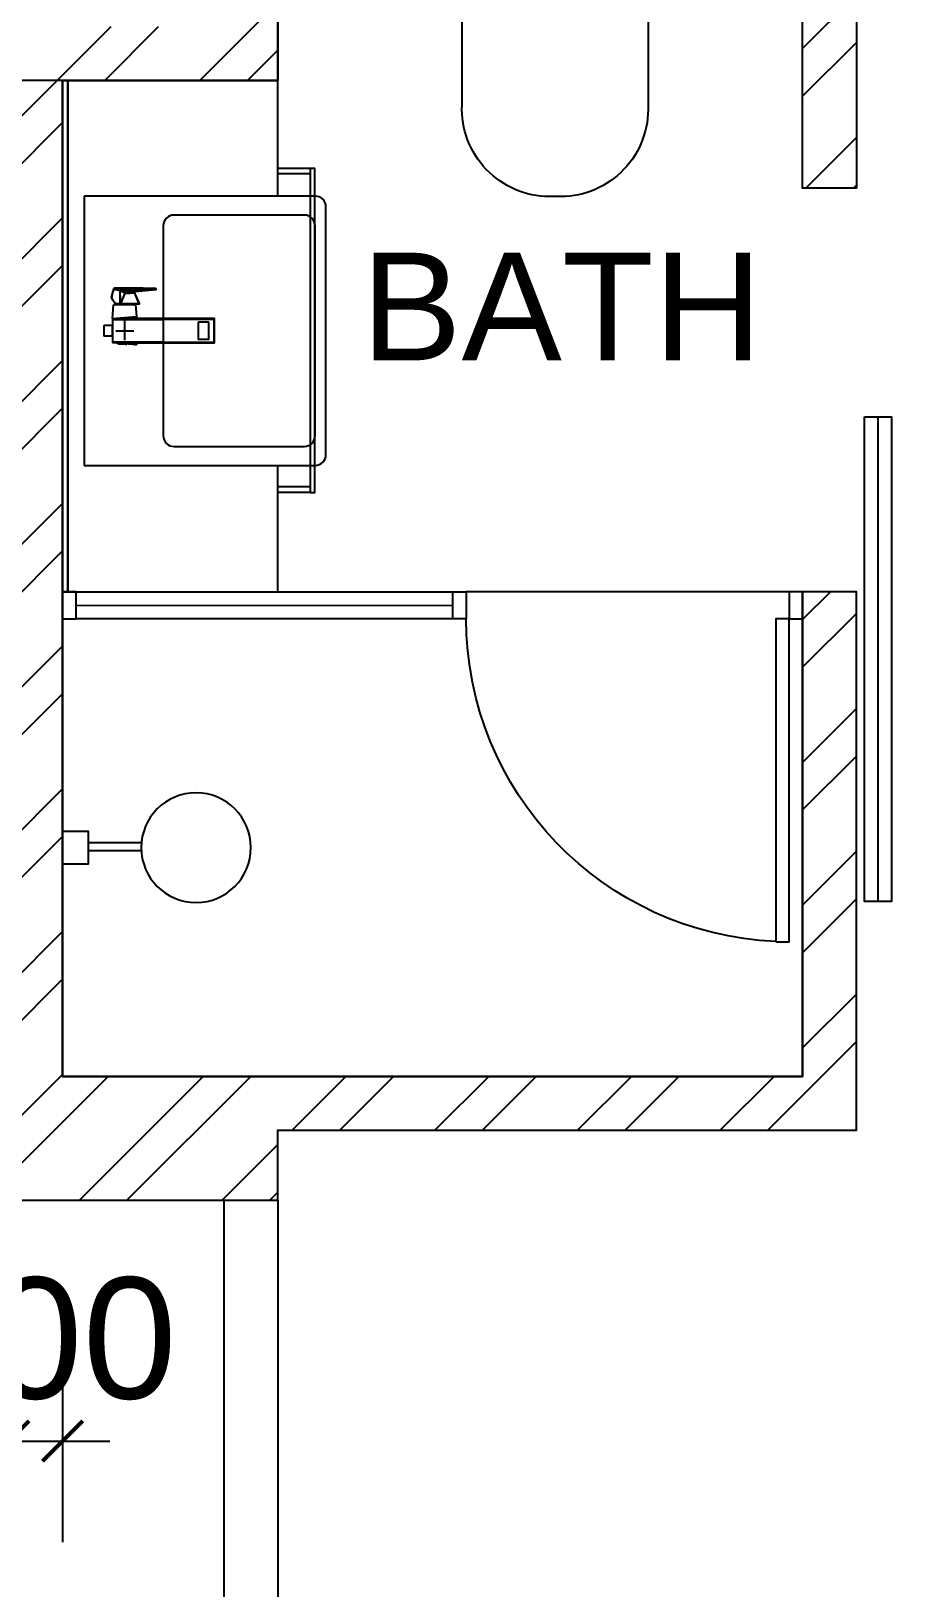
# Model space of a CAD drawing. Header units: millimetres. Extents: x 0 to 69068, y 299 to 37257.
# Drawn here: x 58167 to 59782, y 11473 to 14364 of the extents above; entities that cross this region are included whole.
import ezdxf
from ezdxf.enums import TextEntityAlignment as Align

# ---------------------------------------------------------------- set-up
doc = ezdxf.new("R2010")
doc.units = ezdxf.units.MM
doc.layers.get('Defpoints').update_dxf_attribs({"color": 8})
for name, color, linetype in [('Default', 8, 'Continuous'), ('Dry Wall', 8, 'Continuous'), ('GBP Dim', 8, 'Continuous'), ('GBP Text 200', 8, 'Continuous'), ('hatch', 8, 'Continuous'), ('LP-Furn built-in', 8, 'Continuous'), ('LP-Furn built-in 2', 8, 'Continuous'), ('LP-Sanitary', 8, 'Continuous'), ('WALL-NEW', 8, 'Continuous'), ('zzz-room mix', 8, 'Continuous')]:
    doc.layers.add(name, color=color, linetype=linetype)
doc.layers.add('LP-Nonplot', color=8, linetype='Continuous', plot=False)
doc.styles.add('BH', font='arial.ttf')
doc.dimstyles.new('200 GBP', dxfattribs={"dimscale": 1.5, "dimtxt": 150, "dimasz": 50, "dimexe": 125, "dimexo": 50, "dimgap": 50, "dimtad": 1, "dimdec": 0, "dimzin": 0, "dimdsep": 46, "dimtxsty": 'BH', "dimblk": 'ARCHTICK', "dimcen": 0.09, "dimdle": 125, "dimclrd": 9, "dimclre": 9, "dimclrt": 1, "dimadec": 0, "dimazin": 0, "dimtfac": 1, "dimtdec": 0, "dimtix": 1, "dimtmove": 2, "dimatfit": 3, "dimldrblk": 'ARCHTICK', "dimfxl": 300, "dimfxlon": 1, "dimtolj": 1, "dimtzin": 0, "dimarcsym": 0})

# ---------------------------------------------------------------- blocks, each defined once
blk = doc.blocks.new('SEANNOT_GROUP2')
at = {"layer": 'Default'}
blk.add_line((81.5, 351.1), (81.5, 317.9), dxfattribs=at)
blk = doc.blocks.new('SEANNOT_GROUP3')
at = {"layer": 'Default'}
blk.add_line((99.8, 335.2), (63.8, 335.2), dxfattribs=at)
blk = doc.blocks.new('ghtfdgd')
at = {"layer": 'LP-Sanitary'}
for p, q in [((79214.2, -115039.6), (79218.2, -114994.6)), ((79220.2, -114994.6), (79217.1, -115027.9)), ((79220.2, -114994.6), (79218.2, -114994.6)), ((79218.9, -115183.4), (79220.2, -114994.6)), ((79261.1, -114994.6), (79220.2, -114994.6)), ((79230.7, -114993.6), (79230.7, -114979.6)), ((79231.2, -114979.1), (79250.2, -114979.1)), ((79250.2, -114994.1), (79231.2, -114994.1)), ((79238.9, -114994.1), (79238.9, -114994.6)), ((79242.4, -114994.6), (79242.4, -114994.1)), ((79250.7, -114979.6), (79250.7, -114993.6)), ((79263.2, -114994.6), (79261.1, -114994.6)), ((79261.1, -114994.6), (79262.4, -115183.4)), ((79264.2, -115027.9), (79261.1, -114994.6)), ((79263.2, -114994.6), (79288.7, -114996.6)), ((79263.2, -114994.6), (79267.1, -115039.6)), ((79288.7, -115037.7), (79288.7, -114996.6)), ((79215.7, -115019.1), (79215.7, -115005.6)), ((79215.7, -115005.6), (79217.2, -115005.6)), ((79290.7, -115009.4), (79290.7, -115000.9)), ((79290.7, -115009.6), (79290.7, -115009.4)), ((79290.7, -115010.3), (79290.7, -115009.6)), ((79290.7, -115044.4), (79290.7, -115010.3)), ((79290.9, -115010.4), (79310.4, -115018.6)), ((79290.9, -115010.4), (79290.9, -115044.5)), ((79310.7, -115017.8), (79291, -115009.5)), ((79291, -115009.5), (79291, -115009.5)), ((79291, -115009.5), (79291, -115009.5)), ((79310.4, -115018.6), (79310.5, -115018.7)), ((79310.5, -115018.7), (79310.5, -115027.4)), ((79310.7, -115017.8), (79314.8, -115009.2)), ((79313.5, -115028.9), (79313.5, -115020.8)), ((79313.5, -115020.8), (79317.3, -115050.9)), ((79315.2, -115010.7), (79313.6, -115020.4)), ((79313.6, -115020.5), (79313.6, -115020.4)), ((79317.3, -115050.5), (79313.6, -115020.5)), ((79315.2, -115010.7), (79317.3, -115050.4)), ((79318, -115050.2), (79316, -115010.5)), ((79317.3, -115002.9), (79318.9, -114997.5)), ((79319.4, -115044.7), (79317.3, -115002.9)), ((79318.7, -114997.4), (79318.9, -114997.5)), ((79319.3, -114997.6), (79318.9, -114997.4)), ((79318.9, -114997.5), (79319.4, -114997.7)), ((79319.4, -114997.7), (79319.4, -115044.7)), ((79319.8, -115045.3), (79319.8, -114998.3)), ((79217.1, -115027.9), (79214.2, -115039.6)), ((79217.1, -115039.6), (79214.2, -115039.6)), ((79217.5, -115184.4), (79217.1, -115027.9)), ((79264.2, -115027.9), (79263.8, -115184.4)), ((79264.2, -115027.9), (79267.1, -115039.6)), ((79267.1, -115039.6), (79264.2, -115039.6)), ((79288.7, -115037.7), (79267.1, -115039.6)), ((79290.7, -115044.7), (79290.7, -115044.4)), ((79290.9, -115044.5), (79310.4, -115036.3)), ((79291, -115044.9), (79310.7, -115036.6)), ((79310.4, -115036.3), (79310.5, -115036.2)), ((79310.5, -115036.2), (79310.5, -115027.4)), ((79313.5, -115028.9), (79313.5, -115036.9)), ((79313.5, -115036.9), (79317.3, -115075.5)), ((79313.5, -115037), (79317.3, -115075.5)), ((79317.3, -115050.4), (79317.3, -115050.5)), ((79317.3, -115051.4), (79317.3, -115063.3)), ((79317.7, -115051.6), (79318.9, -115052.3)), ((79317.7, -115063.5), (79317.7, -115051.6)), ((79319.4, -115051), (79318, -115050.2)), ((79318.9, -115074.8), (79318.9, -115052.3)), ((79319.4, -115044.7), (79319.4, -115051)), ((79319.8, -115051.6), (79319.8, -115045.3)), ((79319.8, -115051.9), (79319.8, -115051.6)), ((79319.8, -115051.9), (79319.8, -115074.4)), ((79317.3, -115075.1), (79317.3, -115063.3)), ((79317.7, -115063.5), (79317.7, -115075.4)), ((79317.7, -115075.4), (79318.9, -115074.8)), ((79318, -115076), (79319.3, -115075.3)), ((79319.8, -115074.4), (79319.8, -115074.6)), ((79225, -115154.8), (79225, -115173.1)), ((79255.3, -115153.8), (79226, -115153.8)), ((79255.3, -115154), (79226, -115154)), ((79256.3, -115173.1), (79256.3, -115154.8)), ((79218.9, -115183.4), (79217.5, -115184.4)), ((79217.5, -115184.4), (79263.8, -115184.4)), ((79262.4, -115183.4), (79218.9, -115183.4)), ((79226, -115174.1), (79255.3, -115174.1)), ((79262.4, -115183.4), (79263.8, -115184.4))]:
    blk.add_line(p, q, dxfattribs=at)
for centre, radius, start, end in [((79231.2, -114979.6), 0.5, 90, 180), ((79231.2, -114993.6), 0.5, 180, 270), ((79250.2, -114979.6), 0.5, 0, 90), ((79250.2, -114993.6), 0.5, 270, 0), ((79511, -115282.7), 357.7, 125.8498, 127.9825), ((79530.3, -115308.3), 389.7, 125.9264, 127.8836), ((79301.7, -114992.9), 0.28, 69.6864, 135.2011), ((79240.7, -115019.1), 25, 180, 185.7425), ((79280.3, -115017.1), 20, 56.8024, 65.1654), ((79290.9, -115000.9), 0.2, 127.8526, 180), ((79234, -109870), 5139.5, 270.6358, 270.8997), ((79227.2, -108854.2), 6155.7, 270.59451, 270.81562), ((79288.3, -115009.7), 2.67, 3.1953, 9.3367), ((79319.7, -114996.5), 23.1, 247.1252, 247.4995), ((79312.3, -115020.9), 1.23, 6.0946, 11.5159), ((79314, -115009.4), 0.822, 12.8215, 37.3786), ((79314.7, -115011.5), 2.53, 77.4972, 90.7881), ((79315.1, -115009.5), 0.509, 38.0096, 78.4052), ((84763.2, -116562.2), 5664.7, 164.0221, 164.0885), ((79313.8, -115010.5), 2.18, 358.6743, 36.2852), ((79318.5, -114997.9), 0.689, 55.9542, 80.1325), ((79319, -114998.3), 0.8, 0.0065, 61.4767), ((79280.3, -115017.1), 20, 294.8346, 301.6128), ((79290.9, -115044.7), 0.2, 180.014, 293.047), ((79339.3, -115104.4), 73.6, 112.7571, 112.8748), ((79308.7, -115037.4), 4.84, 5.245, 7.1928), ((79310.7, -115037.3), 2.83, 5.6454, 8.8147), ((79317.8, -115050.7), 0.54, 62.2217, 149.6873), ((79305.3, -115051.3), 11.9, 359.6229, 2.1624), ((79315.7, -115050), 2.38, 342.3129, 353.972), ((79317.3, -115050.2), 0.738, 359.2113, 2.9985), ((79319.1, -115051.6), 0.688, 1.5121, 63.734), ((79313.2, -115075.2), 4.12, 356.1198, 1.3814), ((79317.8, -115075.5), 0.494, 177.6992, 295.8531), ((79318.6, -115075.3), 0.938, 181.0891, 220.2205), ((79319, -115074.6), 0.786, 294.1963, 0.4917)]:
    blk.add_arc(centre, radius, start, end, dxfattribs=at)
for centre, major_axis, ratio, start_param, end_param in [((79301.6, -114992.9), (0.117, -0.162), 0.844851, 2.109561, 3.167674), ((79290.9, -115000.9), (0.2, 0), 0.870233, 1.308042, 3.141593), ((79290.9, -115009.4), (0.2, 0), 0.870251, 1.333095, 3.141593), ((79290.9, -115010.3), (0.2, 0), 0.5, 3.141593, 4.712389), ((79290.9, -115000.9), (0.123, -0.158), 0.834595, 2.099205, 3.141593), ((79290.9, -115000.9), (0.123, -0.158), 0.834595, 3.141593, 3.165459), ((79290.9, -115010), (0.077, 0.836), 0.04975, 4.217846, 5.325586), ((79310.4, -115018.2), (-0.311, -0.737), 0.21898, 1.092037, 2.210933), ((79310.5, -115018.3), (-0.309, -0.738), 0.217421, 1.09135, 2.210755), ((79314.3, -115020.6), (-0.782, -0.167), 0.921627, 5.682069, 6.099643), ((79314.3, -115020.8), (-0.794, -0.099), 0.898005, 5.760928, 6.175764), ((79315.1, -115009.6), (0.173, 0.708), 0.018166, 0.444134, 0.918054), ((79315.3, -115009.6), (0.412, 0.321), 0.549065, 0.513637, 1.195391), ((79315.7, -115010.9), (-0.499, -0.026), 0.868619, 4.118709, 5.82428), ((79316.8, -115003.6), (0.961, -0.275), 0.902908, 1.271288, 1.565184), ((79318.4, -114998), (-0.211, -0.772), 0.117484, 2.694436, 3.141054), ((79318.5, -114998.1), (-0.382, -0.703), 0.237912, 2.705017, 3.14394), ((79319, -114998.3), (-0.382, -0.703), 0.237912, 2.705017, 3.141091), ((79319, -114998.3), (-0.8, 0), 0.876594, 3.141494, 4.164132), ((79290.9, -115044.4), (0.2, 0), 0.5, 3.141593, 4.712389), ((79290.9, -115044.1), (-0.077, 0.836), 0.04975, 2.065339, 3.17308), ((79310.4, -115035.9), (-0.311, 0.737), 0.21898, 2.049556, 3.141593), ((79310.5, -115035.8), (-0.309, 0.738), 0.217421, 2.050243, 3.169648), ((79310.4, -115035.9), (-0.311, 0.737), 0.21898, 3.141593, 3.168451), ((79314.3, -115036.7), (0.793, 0.106), 0.789486, 3.026004, 3.133916), ((79314.3, -115036.9), (0.796, 0.077), 0.827125, 3.057559, 3.141593), ((79317.8, -115050.6), (-0.5, -0.016), 0.857677, 4.139605, 5.842177), ((79317.8, -115050.9), (-0.5, -0.02), 0.273668, 4.356492, 6.23412), ((79319, -115045.3), (-0.8, 0), 0.876594, 3.141494, 4.164132), ((79317.8, -115063.3), (-0.5, 0), 0.5, 0.054498, 1.448623), ((79317.8, -115075.5), (-0.494, 0.079), 0.969108, 0.192451, 2.070079), ((79226, -115154.8), (-1, 0), 0.992546, 4.712389, 6.283185), ((79226, -115154.9), (1, 0), 0.890286, 1.570796, 3.141593), ((79255.3, -115154.8), (-1, 0), 0.992546, 3.141593, 4.712389), ((79255.3, -115154.9), (1, 0), 0.890286, 0, 1.570796), ((79226, -115173.1), (1, 0), 0.992546, 3.141593, 4.712389), ((79255.3, -115173.1), (1, 0), 0.992546, 4.712389, 6.283185)]:
    blk.add_ellipse(centre, major_axis=major_axis, ratio=ratio, start_param=start_param, end_param=end_param, dxfattribs=at)
for points, degree in [([(79301.8, -114992.7), (79301.7, -114992.6), (79301.7, -114992.7), (79301.6, -114992.7)], 3), ([(79318.6, -114997.3), (79316.3, -114996.6), (79310.7, -114995.1), (79301.8, -114992.7)], 3), ([(79313.5, -115028.9), (79313.5, -115028.4), (79313.4, -115028), (79312.3, -115027.4), (79311.4, -115027.4), (79310.5, -115027.4)], 5), ([(79317.9, -115075.9), (79317.9, -115076), (79318, -115076), (79318, -115075.9)], 3)]:
    blk.add_open_spline(points, degree=degree, dxfattribs=at)
for points, knots in [([(79301.6, -114992.7), (79301.9, -114992.8), (79302.2, -114992.9), (79302.5, -114993), (79305, -114993.6), (79307.5, -114994.3), (79310.1, -114995), (79312.9, -114995.8), (79315.8, -114996.6), (79318.7, -114997.4)], [0, 0, 0, 0, 0.051688, 0.051688, 0.051688, 0.494848, 0.494848, 0.494848, 1, 1, 1, 1]), ([(79291, -115009.5), (79291, -115009.5), (79290.9, -115009.5), (79290.8, -115009.6), (79290.7, -115009.6), (79290.7, -115009.6)], [0, 0, 0, 0, 0.5, 0.5, 1, 1, 1, 1]), ([(79291, -115000.7), (79291, -115000.8), (79291, -115000.8), (79291, -115000.9), (79291, -115001.2), (79291, -115001.4), (79291, -115001.7), (79291, -115002.7), (79291, -115003.8), (79291, -115004.8), (79291, -115006.3), (79291, -115007.8), (79291, -115009.2)], [0, 0, 0, 0, 0.02306, 0.02306, 0.02306, 0.115301, 0.115301, 0.115301, 0.484264, 0.484264, 0.484264, 1, 1, 1, 1]), ([(79310.5, -115018.7), (79310.9, -115018.8), (79311.2, -115019), (79311.9, -115019.4), (79312.2, -115019.7), (79312.8, -115020.1), (79313, -115020.3), (79313.4, -115020.5), (79313.5, -115020.5), (79313.5, -115020.7)], [0, 0, 0, 0, 0.25, 0.25, 0.5, 0.5, 0.75, 0.75, 1, 1, 1, 1]), ([(79313.6, -115020.4), (79313.5, -115020.2), (79313.5, -115020), (79313.3, -115019.6), (79313.2, -115019.3), (79312.7, -115018.8), (79312.3, -115018.6), (79311.6, -115018.2), (79311.2, -115018), (79310.8, -115017.9)], [0, 0, 0, 0, 0.25, 0.25, 0.5, 0.5, 0.75, 0.75, 1, 1, 1, 1]), ([(79314.8, -115009.2), (79314.8, -115009.2), (79314.9, -115009.2), (79314.9, -115009.2), (79315, -115009.2), (79315, -115009.2), (79315.1, -115009.2), (79315.2, -115009.2)], [0, 0, 0, 0, 0.25, 0.25, 0.5, 0.5, 1, 1, 1, 1]), ([(79317.1, -115002.7), (79317, -115003), (79316.9, -115003.3), (79316.8, -115003.6), (79316.5, -115004.7), (79316.2, -115005.8), (79315.9, -115006.9), (79315.7, -115007.6), (79315.4, -115008.3), (79315.2, -115009)], [0, 0, 0, 0, 0.131954, 0.131954, 0.131954, 0.659772, 0.659772, 0.659772, 1, 1, 1, 1]), ([(79315.2, -115009.2), (79315.2, -115009.2), (79315.2, -115009.2), (79315.2, -115009.2), (79315.2, -115009.2), (79315.2, -115009.2)], [0, 0, 0, 0, 0.5, 0.5, 1, 1, 1, 1]), ([(79315.2, -115009.2), (79315.3, -115009.3), (79315.3, -115009.4), (79315.3, -115009.5), (79315.3, -115009.6), (79315.3, -115009.8), (79315.3, -115009.8), (79315.3, -115009.9), (79315.3, -115010), (79315.2, -115010.2), (79315.2, -115010.3), (79315.2, -115010.5), (79315.2, -115010.6), (79315.2, -115010.7)], [0, 0, 0, 0, 0.125, 0.125, 0.25, 0.25, 0.375, 0.375, 0.5, 0.5, 0.75, 0.75, 1, 1, 1, 1]), ([(79318.7, -114997.4), (79318.6, -114997.5), (79318.6, -114997.7), (79318.5, -114997.9), (79318.2, -114999), (79317.9, -115000.1), (79317.5, -115001.2), (79317.4, -115001.7), (79317.2, -115002.2), (79317.1, -115002.7)], [0, 0, 0, 0, 0.095324, 0.095324, 0.095324, 0.707603, 0.707603, 0.707603, 1, 1, 1, 1]), ([(79310.5, -115036.2), (79310.9, -115036.1), (79311.2, -115035.9), (79311.9, -115035.6), (79312.2, -115035.5), (79312.8, -115035.6), (79313, -115035.7), (79313.4, -115036.2), (79313.5, -115036.5), (79313.5, -115036.8)], [0, 0, 0, 0, 0.25, 0.25, 0.5, 0.5, 0.75, 0.75, 1, 1, 1, 1]), ([(79310.8, -115036.5), (79311, -115036.5), (79311.3, -115036.3), (79311.8, -115036.2), (79312.2, -115036.1), (79312.5, -115036), (79312.8, -115036), (79313, -115036), (79313.1, -115036.1), (79313.2, -115036.2), (79313.4, -115036.3), (79313.5, -115036.6), (79313.5, -115036.7), (79313.5, -115036.8)], [0, 0, 0, 0, 0.124812, 0.2213171, 0.3092796, 0.3899271, 0.4711589, 0.5451559, 0.6166529, 0.6889172, 0.7974179, 0.8896188, 0.9816515, 0.9816515, 0.9816515, 0.9816515]), ([(79317.3, -115050.5), (79317.3, -115050.5), (79317.3, -115050.5), (79317.3, -115050.6), (79317.3, -115050.6), (79317.3, -115050.7), (79317.3, -115050.8), (79317.3, -115050.9)], [0, 0, 0, 0, 0.25, 0.25, 0.5, 0.5, 1, 1, 1, 1]), ([(79317.3, -115051.4), (79317.3, -115051.5), (79317.3, -115051.5), (79317.5, -115051.6), (79317.6, -115051.6), (79317.7, -115051.6)], [0, 0, 0, 0, 0.5, 0.5, 1, 1, 1, 1]), ([(79317.7, -115051.6), (79317.7, -115051.6), (79317.7, -115051.5), (79317.8, -115051.4), (79317.8, -115051.3), (79317.8, -115051.1), (79317.8, -115051), (79317.9, -115050.9), (79317.9, -115050.8), (79317.9, -115050.7)], [0, 0, 0, 0, 0.25, 0.25, 0.5, 0.5, 0.75, 0.75, 1, 1, 1, 1]), ([(79319.4, -115051), (79319.4, -115051), (79319.4, -115051), (79319.4, -115051), (79319.4, -115051), (79319.4, -115051), (79319.4, -115051), (79319.4, -115051.1), (79319.4, -115051.1), (79319.4, -115051.2), (79319.4, -115051.2), (79319.3, -115051.3), (79319.3, -115051.3), (79319.3, -115051.4), (79319.3, -115051.5), (79319.2, -115051.6), (79319.2, -115051.6), (79319.1, -115051.7), (79319.1, -115051.8), (79319, -115051.9), (79319, -115052), (79318.9, -115052.1), (79318.9, -115052.1), (79318.9, -115052.2), (79318.9, -115052.3), (79318.9, -115052.3), (79318.9, -115052.3), (79318.9, -115052.3), (79318.9, -115052.3), (79318.9, -115052.3), (79318.9, -115052.3)], [0, 0, 0, 0, 0.000034, 0.000034, 0.000034, 0.03445, 0.03445, 0.03445, 0.175251, 0.175251, 0.175251, 0.317196, 0.317196, 0.317196, 0.479622, 0.479622, 0.479622, 0.662074, 0.662074, 0.662074, 0.829132, 0.829132, 0.829132, 0.958486, 0.958486, 0.958486, 0.999966, 0.999966, 0.999966, 1, 1, 1, 1]), ([(79319.8, -115051.9), (79319.8, -115052), (79319.7, -115052), (79319.7, -115052.1), (79319.6, -115052.2), (79319.4, -115052.3), (79319.3, -115052.3), (79319.1, -115052.3), (79319, -115052.3), (79318.9, -115052.3)], [0, 0, 0, 0, 0.25, 0.25, 0.5, 0.5, 0.75, 0.75, 1, 1, 1, 1]), ([(79317.3, -115075.1), (79317.3, -115075.2), (79317.3, -115075.2), (79317.5, -115075.3), (79317.6, -115075.3), (79317.7, -115075.4)], [0, 0, 0, 0, 0.5, 0.5, 1, 1, 1, 1]), ([(79319.8, -115074.4), (79319.8, -115074.5), (79319.7, -115074.5), (79319.7, -115074.6), (79319.6, -115074.7), (79319.4, -115074.8), (79319.3, -115074.8), (79319.1, -115074.8), (79319, -115074.8), (79318.9, -115074.8)], [0, 0, 0, 0, 0.25, 0.25, 0.5, 0.5, 0.75, 0.75, 1, 1, 1, 1]), ([(79319.3, -115075.3), (79319.3, -115075.3), (79319.3, -115075.3), (79319.2, -115075.3), (79319.2, -115075.3), (79319.1, -115075.3), (79319.1, -115075.2), (79319, -115075.2), (79319, -115075.1), (79318.9, -115075.1), (79318.9, -115075), (79318.9, -115074.9), (79318.9, -115074.9), (79318.9, -115074.9), (79318.9, -115074.8), (79318.9, -115074.8), (79318.9, -115074.8), (79318.9, -115074.8), (79318.9, -115074.8)], [0.3296223, 0.3296223, 0.3296223, 0.3296223, 0.4796217, 0.4796217, 0.4796217, 0.6620737, 0.6620737, 0.6620737, 0.829132, 0.829132, 0.829132, 0.9584856, 0.9584856, 0.9584856, 0.9999655, 0.9999655, 0.9999655, 1, 1, 1, 1])]:
    blk.add_open_spline(points, degree=3, knots=knots, dxfattribs=at)
at = {"layer": 'LP-Nonplot'}
for name in ['SEANNOT_GROUP3', 'SEANNOT_GROUP2']:
    blk.add_blockref(name, (79159.1, -115352.3), dxfattribs=at)
blk = doc.blocks.new('SINK')
at = {"layer": 'LP-Sanitary'}
blk.add_line((-74936.8, -44774), (-75436.8, -44774), dxfattribs=at)
blk.add_lwpolyline([(-75436.8, -44774), (-75436.8, -45203.2, 0.414214), (-75416.8, -45223.2), (-74956.8, -45223.2, 0.414214), (-74936.8, -45203.2), (-74936.8, -44774)], format="xyb", dxfattribs=at)
blk.add_lwpolyline([(-75401.8, -44941.1), (-75401.8, -45183.3, 0.414117), (-75381.8, -45203.2), (-74991.8, -45203.2, 0.41431), (-74971.8, -45183.2), (-74971.8, -44941.1, 0.414117), (-74991.8, -44921.1), (-75381.8, -44921.1, 0.41431)], format="xyb", close=True, dxfattribs=at)
at = {"layer": 'LP-Furn built-in'}
blk.add_blockref('ghtfdgd', (-154427.4, 70168.1), dxfattribs=at)
blk = doc.blocks.new('pln_sink 1100x380')
at = {"ltscale": 1000}
for p, q in [((0, 0), (400, 0)), ((400, 0), (400, -235)), ((459.9, -184.9), (400, -184.9)), ((459.9, -194.9), (400, -194.9)), ((400, -735), (400, -950)), ((459.9, -776.6), (400, -776.6)), ((459.9, -786.6), (400, -786.6)), ((0, -950), (400, -950))]:
    blk.add_line(p, q, dxfattribs=at)
for points in [[(10, -950), (10, 0), (0, 0), (0, -950), (10, -950)], [(10, 0), (10, -950), (0, -950), (0, 0), (10, 0)]]:
    blk.add_lwpolyline(points, dxfattribs=at)
at = {"ltscale": 200}
blk.add_lwpolyline([(459.9, -184.9), (468.4, -184.9), (468.4, -786.6), (459.9, -786.6)], close=True, dxfattribs=at)
at = {"layer": 'LP-Furn built-in', "extrusion": (0, 0, -1), "zscale": -1, "rotation": 270}
blk.add_blockref('SINK', (44734, -75671.8), dxfattribs=at)
blk = doc.blocks.new('pln_shower head')
at = {"ltscale": 0.5}
blk.add_lwpolyline([(248, 30.1), (248, -29.9), (200, -29.9), (200, 30.1)], close=True, dxfattribs=at)
at = {"ltscale": 100}
for points in [[(101, 9.1), (200, 9.1)], [(101, -5.9), (200, -5.9)]]:
    blk.add_lwpolyline(points, dxfattribs=at)
blk.add_circle((0, 0), 101.9, dxfattribs=at)
blk = doc.blocks.new('pln_toilet')
for p, q in [((-170.1, -306.5), (-170.1, -171.6)), ((175.5, -306.5), (175.5, -165.2)), ((-78.2, -226.9), (-78.2, -256.5)), ((-45, -226.9), (-45, -256.5)), ((44.7, -226.9), (44.7, -256.5)), ((77.9, -226.9), (77.9, -256.5))]:
    blk.add_line(p, q)
for points in [[(180, -30), (180, -149.3, -0.414214), (150, -179.3), (-150, -179.3, -0.414214), (-180, -149.3), (-180, -30, -0.414214), (-150, 0), (150, 0, -0.414214)], [(175.5, -306.5), (175.5, -545.1, -0.424695), (14, -715.1), (-7.8, -715.1, -0.423698), (-170.1, -545.1), (-170.1, -306.5, -0.414214), (-120.1, -256.5), (125.5, -256.5, -0.414214)]]:
    blk.add_lwpolyline(points, format="xyb", close=True)
for points in [[(-101.9, -256.5), (-101.9, -179.3)], [(102.9, -179.3), (102.9, -256.5)]]:
    blk.add_lwpolyline(points)
for centre in [(-61.6, -226.9), (61.3, -226.9)]:
    blk.add_arc(centre, 16.6, 0, 180)
blk = doc.blocks.new('_ArchTick')
at = {"color": 0, "const_width": 0.1}
blk.add_lwpolyline([(0.5, 0.5), (-0.5, -0.5)], dxfattribs=at)
blk = doc.blocks.new('*D393')
at = {"layer": 'Defpoints', "color": 0, "transparency": 16777216}
for p in [(56270, 12342.4), (58125, 12342.4), (58125, 11745.1)]:
    blk.add_point(p, dxfattribs=at)
at = {"layer": 'GBP Dim', "color": 9, "lineweight": -2, "transparency": 16777216}
for p, q in [((56270, 11970.1), (56270, 11557.6)), ((58125, 11970.1), (58125, 11557.6)), ((56082.5, 11745.1), (58312.5, 11745.1))]:
    blk.add_line(p, q, dxfattribs=at)
at = {"layer": 'GBP Dim', "color": 9, "lineweight": -2, "transparency": 16777216, "xscale": 75, "yscale": 75, "zscale": 75, "rotation": 180}
blk.add_blockref('_ArchTick', (56270, 11745.1), dxfattribs=at)
at = {"layer": 'GBP Dim', "color": 9, "lineweight": -2, "transparency": 16777216, "xscale": 75, "yscale": 75, "zscale": 75}
blk.add_blockref('_ArchTick', (58125, 11745.1), dxfattribs=at)
at = {"layer": 'GBP Dim', "transparency": 16777216, "insert": (57197.5, 11935), "char_height": 225, "attachment_point": 5, "style": 'BH'}
blk.add_mtext('\\A1;1925', dxfattribs=at)
blk = doc.blocks.new('*D439')
at = {"layer": 'Defpoints', "color": 0, "transparency": 16777216}
for p in [(58225, 12422.5), (58125, 12342.4), (58225, 11745.1)]:
    blk.add_point(p, dxfattribs=at)
at = {"layer": 'GBP Dim', "color": 9, "lineweight": -2, "transparency": 16777216}
for p, q in [((58125, 11970.1), (58125, 11557.6)), ((58225, 11970.1), (58225, 11557.6)), ((58125, 11745.1), (58050, 11745.1)), ((58125, 11745.1), (58225, 11745.1)), ((58225, 11745.1), (58300, 11745.1))]:
    blk.add_line(p, q, dxfattribs=at)
at = {"layer": 'GBP Dim', "color": 9, "lineweight": -2, "transparency": 16777216, "xscale": 75, "yscale": 75, "zscale": 75}
blk.add_blockref('_ArchTick', (58125, 11745.1), dxfattribs=at)
at = {"layer": 'GBP Dim', "color": 9, "lineweight": -2, "transparency": 16777216, "xscale": 75, "yscale": 75, "zscale": 75, "rotation": 180}
blk.add_blockref('_ArchTick', (58225, 11745.1), dxfattribs=at)
at = {"layer": 'GBP Dim', "transparency": 16777216, "insert": (58175, 11935), "char_height": 225, "attachment_point": 5, "style": 'BH'}
blk.add_mtext('\\A1;100', dxfattribs=at)

msp = doc.modelspace()

# ---------------------------------------------------------------- hatches: boundary and pattern name
at = {"layer": 'hatch'}
h = msp.add_hatch(dxfattribs=at)
h.set_pattern_fill('ANSI32', color=256, scale=500, style=0)
h.set_pattern_definition([(45, (57809.3, -1247.66), (-132.5825, 132.5825), []), (45, (57897.68, -1247.66), (-132.5825, 132.5825), [])])
edge = h.paths.add_edge_path()
edge.add_line((59550, 15572.5), (59750, 15572.5))
edge.add_line((59750, 15572.5), (59750, 15472.5))
edge.add_line((59750, 15472.5), (59700, 15472.5))
edge.add_line((59700, 15472.5), (59700, 14773.1))
edge.add_line((59700, 14773.1), (59700, 14072.6))
edge.add_line((59700, 14072.6), (59600, 14072.6))
edge.add_line((59600, 14072.6), (59600, 14772.4))
edge.add_line((59600, 14772.4), (58625, 14772.4))
edge.add_line((58625, 14772.4), (58625, 14872.5))
edge.add_line((58625, 14872.5), (59600, 14872.5))
edge.add_line((59600, 14872.5), (59600, 15472.5))
edge.add_line((59600, 15472.5), (59550, 15472.5))
edge.add_line((59550, 15472.5), (59550, 15572.5))
edge = h.paths.add_edge_path()
edge.add_line((57925, 15472.5), (57925, 14272.5))
edge.add_line((57925, 14272.5), (58125, 14272.5))
edge.add_line((58125, 14272.5), (58125, 12292.4))
edge.add_line((58125, 12292.4), (56270, 12292.4))
edge.add_line((56270, 12292.4), (56270, 13372.4))
edge.add_line((56270, 13372.4), (56170, 13372.4))
edge.add_line((56170, 13372.4), (56170, 12192.4))
edge.add_line((56170, 12192.4), (58525, 12192.4))
edge.add_line((58525, 12192.4), (58525, 12192.4))
edge.add_line((58525, 12192.4), (58625, 12192.4))
edge.add_line((58625, 12192.4), (58625, 12322.5))
edge.add_line((58625, 12322.5), (59700, 12322.5))
edge.add_line((59700, 12322.5), (59700, 13322.6))
edge.add_line((59700, 13322.6), (59600, 13322.6))
edge.add_line((59600, 13322.6), (59600, 12422.5))
edge.add_line((59600, 12422.5), (58225, 12422.5))
edge.add_line((58225, 12422.5), (58225, 14272.5))
edge.add_line((58225, 14272.5), (58625, 14272.5))
edge.add_line((58625, 14272.5), (58625, 14572.5))
edge.add_line((58625, 14572.5), (58525, 14572.5))
edge.add_line((58525, 14572.5), (58525, 14372.5))
edge.add_line((58525, 14372.5), (58025, 14372.5))
edge.add_line((58025, 14372.5), (58025, 15572.5))
edge.add_line((58025, 15572.5), (55800, 15572.5))
edge.add_line((55800, 15572.5), (55800, 15472.5))
edge.add_line((55800, 15472.5), (56170, 15472.5))
edge.add_line((56170, 15472.5), (56170, 14322.4))
edge.add_line((56170, 14322.4), (56270, 14322.4))
edge.add_line((56270, 14322.4), (56270, 15472.5))
edge.add_line((56270, 15472.5), (57925, 15472.5))

# ---------------------------------------------------------------- linework, layer by layer
at = {"layer": 'Dry Wall'}
msp.add_lwpolyline([(58625, 9472.4), (58525, 9472.4), (58525, 12192.4), (58625, 12192.4)], close=True, dxfattribs=at)
at = {"layer": 'LP-Furn built-in 2'}
msp.add_lwpolyline([(59715, 13647.6), (59765, 13647.6), (59765, 12747.6), (59715, 12747.6)], close=True, dxfattribs=at)
msp.add_lwpolyline([(59740, 12747.6), (59740, 13647.6)], dxfattribs=at)
at = {"layer": 'LP-Sanitary'}
for points in [[(58225, 13322.5), (58950, 13322.6)], [(58225, 13322.5), (58225, 12422.5), (59600, 12422.5), (59600, 13272.6)], [(58225, 13322.5), (58225, 13272.5), (58250, 13272.5), (58250, 13322.5), (58225, 13322.5)], [(58975, 13322.6), (58975, 13272.6), (58950, 13272.6), (58950, 13322.6), (58975, 13322.6)], [(59575, 13322.6), (58975, 13322.6)], [(58249.9, 13297.5), (58950, 13297.6)], [(58950, 13272.6), (58250, 13272.5)]]:
    msp.add_lwpolyline(points, dxfattribs=at)
for points in [[(59575, 13272.6), (59600, 13272.6), (59600, 13322.6), (59575, 13322.6)], [(59550, 12672.6), (59575, 12672.6), (59575, 13272.6), (59550, 13272.6)]]:
    msp.add_lwpolyline(points, close=True, dxfattribs=at)
msp.add_lwpolyline([(59550, 12673.1, -0.402058), (58975, 13272.6)], format="xyb", dxfattribs=at)
at = {"layer": 'WALL-NEW'}
for points in [[(59550, 15572.5), (59750, 15572.5), (59750, 15472.5), (59700, 15472.5), (59700, 14773.1), (59700, 14072.6), (59600, 14072.6), (59600, 14772.4), (58625, 14772.4), (58625, 14872.5), (59600, 14872.5), (59600, 15472.5), (59550, 15472.5), (59550, 15572.5)], [(57925, 15472.5), (57925, 14272.5), (58125, 14272.5), (58125, 12292.4), (56270, 12292.4), (56270, 13372.4), (56170, 13372.4), (56170, 12192.4), (58525, 12192.4), (58525, 12192.4), (58625, 12192.4), (58625, 12322.5), (59700, 12322.5), (59700, 13322.6), (59600, 13322.6), (59600, 12422.5), (58225, 12422.5), (58225, 14272.5), (58625, 14272.5), (58625, 14572.5)]]:
    msp.add_lwpolyline(points, dxfattribs=at)
at = {"layer": 'zzz-room mix'}
msp.add_lwpolyline([(52600, 8597.4), (55375, 8597.4), (55375, 9472.4), (58625, 9472.4), (58625, 8597.4), (61300, 8597.4), (61300, 11472.5), (61474.2, 11472.5), (61474.2, 12772.4), (61300, 12772.5), (61300, 15472.5), (59700, 15472.5), (59700, 14772.4), (58625, 14772.4), (58625, 14272.5), (57925, 14272.5), (57925, 15472.5), (54800, 15472.5), (54800, 12772.5), (52600, 12772.5)], close=True, dxfattribs=at)

# ---------------------------------------------------------------- block references
at = {"layer": 'LP-Sanitary'}
msp.add_blockref('pln_toilet', (59137.2, 14771.8), dxfattribs=at)
at = {"layer": 'LP-Sanitary', "xscale": -1}
for name, p, rotation in [('pln_sink 1100x380', (58225, 13322.5), 180), ('pln_shower head', (58473, 12847.4), 359.9999084461166)]:
    msp.add_blockref(name, p, dxfattribs=dict(at, rotation=rotation))

# ---------------------------------------------------------------- texts
at = {"layer": 'GBP Text 200', "style": 'BH'}
msp.add_text('BATH', height=200, dxfattribs=at).set_placement((59152.5, 13752.6), align=Align.CENTER)

# ---------------------------------------------------------------- dimensions: what is measured, and where the dimension line sits
at = {"layer": 'GBP Dim'}
dim = msp.add_linear_dim(base=(58225, 11745.1), p1=(58125, 12342.4), p2=(58225, 12422.5), dimstyle='200 GBP', override={"dimclrt": 256, "dimfxl": 150}, dxfattribs=at)
dim.commit()
dim.dimension.update_dxf_attribs({"geometry": '*D439', "text_midpoint": (58175, 11935)})
dim = msp.add_linear_dim(base=(58125, 11745.1), p1=(56270, 12342.4), p2=(58125, 12342.4), text='1925', dimstyle='200 GBP', override={"dimclrt": 256, "dimfxl": 150}, dxfattribs=at)
dim.commit()
dim.dimension.update_dxf_attribs({"geometry": '*D393', "text_midpoint": (57197.5, 11935)})

doc.saveas('drawing.dxf')
